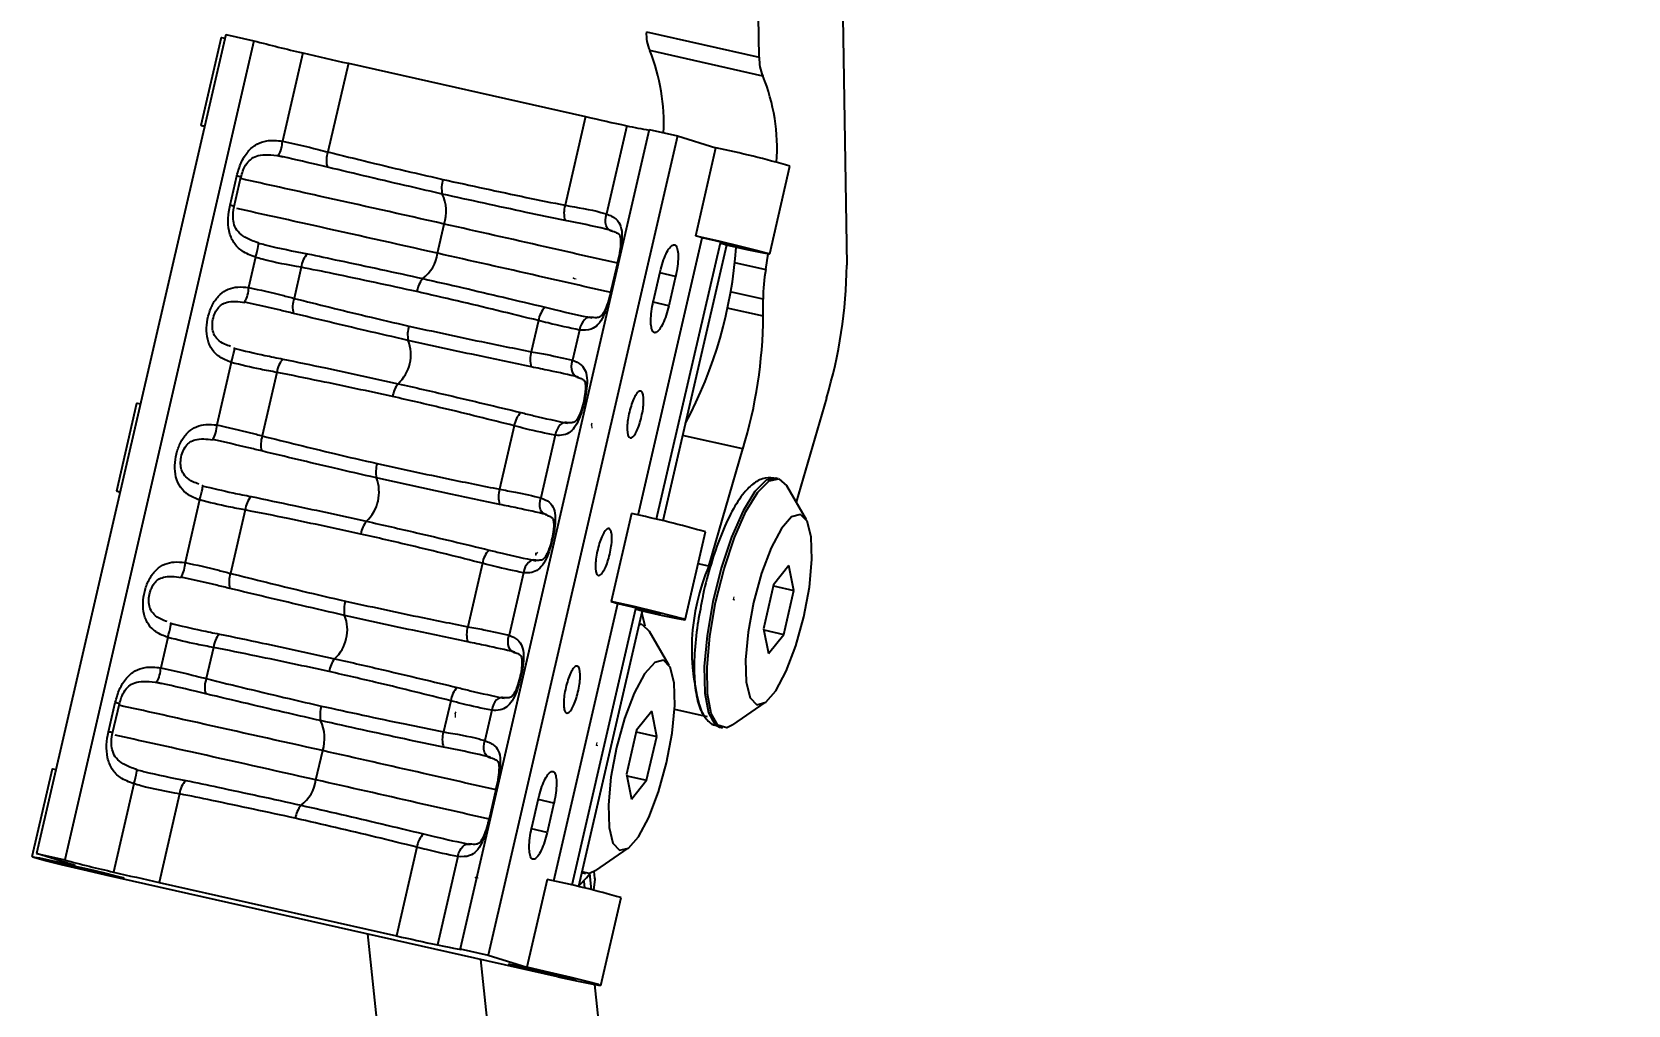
# Model space of a CAD drawing. Header units: millimetres. Extents: x 15 to 1184, y 5 to 836.
# Drawn here: x 866.1 to 919.3, y 628.6 to 661 of the extents above; entities that cross this region are included whole.
import ezdxf

# ---------------------------------------------------------------- set-up
doc = ezdxf.new("R2010")
doc.units = ezdxf.units.MM
doc.header["$PDSIZE"] = -1
doc.layers.get('0').update_dxf_attribs({"lineweight": 18})
doc.layers.add('尺寸线层', color=3, linetype='Continuous', lineweight=18)
doc.styles.get("Standard").update_dxf_attribs({"font": 'txt.shx'})
doc.dimstyles.new('ISO-25', dxfattribs={"dimtxt": 2.5, "dimasz": 2.5, "dimexe": 1.25, "dimexo": 0.625, "dimtad": 1, "dimtxsty": 'Standard', "dimcen": 2.5, "dimdle": 5, "dimadec": 0, "dimazin": 0, "dimtfac": 1, "dimtmove": 0, "dimatfit": 3, "dimfxl": 0, "dimarcsym": 0})

# ---------------------------------------------------------------- blocks, each defined once
blk = doc.blocks.new('*X4')
at = {"layer": '尺寸线层', "linetype": 'Continuous'}
for points in [[(933.925, 607.127), (930.561, 608.415), (931.123, 609.458)], [(896.373, 589.352), (897.509, 592.769), (896.346, 592.996)]]:
    blk.add_hatch(color=0, dxfattribs=at).paths.add_polyline_path(points, flags=0)
at = {"layer": '尺寸线层', "color": 0, "linetype": 'Continuous'}
for start, end in [(55.3312, 100.8735), (112.9834, 175.3312)]:
    blk.add_arc((920.28, 587.399), 23.987, start, end, dxfattribs=at)
at = {"layer": '尺寸线层', "color": 0, "insert": (908.88, 611.482), "char_height": 3.5, "width": 27.5, "attachment_point": 5}
blk.add_mtext('120,00%%D', dxfattribs=at)

msp = doc.modelspace()

# ---------------------------------------------------------------- linework, layer by layer
at = {"color": 7, "linetype": 'Continuous', "lineweight": 25}
for p, q in [((893.098, 663.956), (893.266, 653.194)), ((890.353, 660.117), (890.316, 662.526)), ((872.59, 660.879), (866.292, 633.603)), ((873.53, 660.668), (867.232, 633.391)), ((872.438, 660.772), (871.763, 657.85)), ((872.59, 660.879), (873.53, 660.668)), ((886.594, 660.962), (890.353, 660.117)), ((875.155, 660.265), (874.477, 657.328)), ((890.468, 659.494), (886.708, 660.34)), ((876.674, 659.917), (875.992, 656.965)), ((876.674, 659.917), (884.571, 658.141)), ((884.571, 658.141), (883.89, 655.189)), ((885.941, 657.84), (885.263, 654.902)), ((886.689, 657.709), (880.391, 630.432)), ((887.629, 657.497), (881.331, 630.221)), ((886.689, 657.709), (887.629, 657.497)), ((887.629, 657.497), (888.912, 657.1)), ((888.238, 654.177), (888.912, 657.1)), ((890.7, 653.568), (891.375, 656.49)), ((872.736, 655.192), (872.961, 656.167)), ((872.875, 655.153), (873.1, 656.127)), ((873.1, 656.127), (873.1, 656.127)), ((879.642, 653.592), (879.867, 654.566)), ((886.323, 644.872), (888.456, 654.109)), ((888.456, 654.109), (888.238, 654.177)), ((889.046, 653.926), (886.924, 644.734)), ((889.265, 653.859), (887.146, 644.681)), ((889.265, 653.859), (889.046, 653.926)), ((890.569, 653.052), (890.654, 653.57)), ((873.584, 653.461), (873.352, 652.454)), ((875.106, 653.127), (874.867, 652.09)), ((885.641, 653.313), (885.416, 652.338)), ((885.655, 653.312), (885.43, 652.338)), ((885.641, 653.313), (885.655, 653.312)), ((889.531, 653.285), (890.569, 653.052)), ((886.828, 652.004), (887.053, 652.978)), ((887.567, 652.819), (887.044, 652.938)), ((887.567, 652.819), (887.342, 651.845)), ((885.416, 652.338), (885.43, 652.338)), ((887.342, 651.845), (886.82, 651.964)), ((890.479, 652.064), (889.379, 652.311)), ((890.487, 651.504), (890.479, 652.064)), ((889.272, 651.777), (890.487, 651.504)), ((883.004, 651.351), (882.764, 650.314)), ((884.37, 651.035), (884.138, 650.029)), ((872.775, 649.956), (872.295, 647.876)), ((874.298, 649.625), (873.81, 647.511)), ((869.627, 648.595), (868.952, 645.673)), ((892.587, 648.764), (891.582, 645.306)), ((882.195, 647.849), (881.707, 645.735)), ((883.561, 647.531), (883.08, 645.45)), ((889.809, 647.075), (887.802, 647.526)), ((888.674, 643.173), (889.809, 647.075)), ((890.993, 646.086), (890.899, 646.107)), ((891.009, 646.082), (891.265, 645.853)), ((891.921, 644.721), (891.265, 645.853)), ((871.718, 645.378), (871.237, 643.297)), ((873.241, 645.046), (872.753, 642.933)), ((886.101, 644.922), (885.426, 642)), ((887.888, 641.391), (888.563, 644.313)), ((881.138, 643.27), (880.65, 641.157)), ((882.504, 642.952), (882.023, 640.872)), ((888.674, 643.173), (888.318, 643.253)), ((891.335, 643.191), (890.832, 642.555)), ((891.503, 642.364), (891.335, 643.191)), ((890.832, 642.555), (890.497, 641.092)), ((890.823, 642.517), (891.503, 642.364)), ((883.512, 632.695), (885.644, 641.932)), ((885.426, 642), (885.644, 641.932)), ((891.168, 640.901), (891.503, 642.364)), ((886.235, 641.749), (884.112, 632.556)), ((886.453, 641.682), (884.334, 632.504)), ((886.235, 641.749), (886.453, 641.682)), ((870.661, 640.799), (870.428, 639.793)), ((886.352, 641.243), (886.452, 641.23)), ((886.428, 641.236), (886.354, 641.253)), ((886.452, 641.23), (886.701, 641.003)), ((887.357, 639.871), (886.701, 641.003)), ((890.497, 641.092), (890.665, 640.265)), ((890.505, 641.05), (891.168, 640.901)), ((890.665, 640.265), (891.168, 640.901)), ((872.183, 640.468), (871.944, 639.43)), ((880.081, 638.692), (879.841, 637.654)), ((868.687, 637.658), (868.912, 638.632)), ((868.826, 637.618), (869.051, 638.592)), ((869.051, 638.592), (869.051, 638.592)), ((881.447, 638.374), (881.214, 637.367)), ((886.773, 638.34), (886.271, 637.713)), ((886.938, 637.506), (886.773, 638.34)), ((887.535, 638.407), (888.618, 638.164)), ((889.473, 637.887), (890.551, 638.629)), ((886.271, 637.713), (885.933, 636.25)), ((886.258, 637.659), (886.938, 637.506)), ((889.034, 637.814), (889.128, 637.793)), ((886.601, 636.044), (886.938, 637.506)), ((875.594, 636.057), (875.819, 637.031)), ((866.815, 636.418), (866.14, 633.496)), ((885.933, 636.25), (886.098, 635.416)), ((885.945, 636.191), (886.601, 636.044)), ((886.098, 635.416), (886.601, 636.044)), ((869.536, 635.926), (868.857, 632.989)), ((871.058, 635.592), (870.376, 632.641)), ((881.593, 635.778), (881.368, 634.804)), ((881.607, 635.777), (881.382, 634.803)), ((881.593, 635.778), (881.607, 635.777)), ((882.78, 634.469), (883.005, 635.443)), ((883.518, 635.284), (882.995, 635.403)), ((883.518, 635.284), (883.293, 634.31)), ((881.368, 634.804), (881.382, 634.803)), ((883.293, 634.31), (882.771, 634.429)), ((867.576, 633.205), (866.292, 633.603)), ((866.292, 633.603), (867.232, 633.391)), ((878.955, 633.816), (878.274, 630.865)), ((880.321, 633.501), (879.643, 630.563)), ((884.909, 633.037), (885.987, 633.779)), ((883.642, 629.505), (868.603, 632.887)), ((884.442, 632.972), (884.469, 632.964)), ((884.469, 632.964), (884.563, 632.943)), ((884.766, 632.401), (884.709, 632.944)), ((884.883, 632.787), (884.86, 633.006)), ((870.376, 632.641), (878.274, 630.865)), ((883.29, 632.745), (882.615, 629.823)), ((884.508, 632.69), (884.532, 632.457)), ((885.077, 629.214), (885.752, 632.136)), ((877.951, 624.976), (877.322, 630.926)), ((880.391, 630.432), (881.331, 630.221)), ((881.331, 630.221), (882.615, 629.823)), ((881.712, 624.112), (881.082, 630.08)), ((884.872, 629.243), (885.584, 622.501))]:
    msp.add_line(p, q, dxfattribs=at)
at = {"color": 7, "linetype": 'Continuous'}
for p, q in [((884.17, 652.759), (884.254, 652.74)), ((884.17, 652.759), (884.216, 652.745)), ((884.765, 647.878), (884.795, 647.946)), ((884.765, 647.878), (884.781, 647.767)), ((882.916, 643.546), (882.978, 643.64)), ((882.916, 643.546), (882.919, 643.62)), ((889.496, 642.066), (889.516, 642.154)), ((889.496, 642.066), (889.543, 642.053)), ((880.232, 638.273), (880.263, 638.328)), ((880.232, 638.273), (880.234, 638.135)), ((884.932, 637.216), (884.952, 637.304)), ((884.932, 637.216), (884.978, 637.202)), ((880.905, 632.812), (880.99, 632.793)), ((880.905, 632.812), (880.951, 632.798)), ((874.325, 631.753), (874.41, 631.734)), ((874.325, 631.753), (874.371, 631.738))]:
    msp.add_line(p, q, dxfattribs=at)
at = {"color": 7, "linetype": 'Continuous', "lineweight": 25}
for points in [[(872.438, 660.772), (872.453, 660.774), (872.562, 660.758)], [(871.881, 657.808), (871.832, 657.823), (871.779, 657.851), (871.887, 657.836)], [(885.453, 654.341), (885.39, 654.354), (885.335, 654.389), (885.29, 654.444), (885.257, 654.516), (885.237, 654.602), (885.231, 654.698), (885.24, 654.799), (885.263, 654.902)], [(888.238, 654.177), (888.996, 654.003), (889.717, 653.831), (890.291, 653.688), (890.631, 653.595), (890.684, 653.566), (890.444, 653.607), (889.945, 653.709), (889.265, 653.859)], [(889.046, 653.926), (889.438, 653.84), (889.724, 653.781), (889.863, 653.758), (889.832, 653.775), (889.637, 653.828), (889.307, 653.911), (888.892, 654.009), (888.456, 654.109)], [(873.584, 653.461), (873.614, 653.562), (873.64, 653.658), (873.661, 653.746), (873.676, 653.82), (873.685, 653.879), (873.687, 653.919), (873.682, 653.939), (873.67, 653.937)], [(884.783, 651.438), (884.721, 651.456), (884.657, 651.452), (884.593, 651.426), (884.533, 651.379), (884.478, 651.313), (884.431, 651.231), (884.394, 651.137), (884.37, 651.035)], [(872.775, 649.956), (872.806, 650.058), (872.833, 650.155), (872.855, 650.243), (872.871, 650.318), (872.88, 650.376), (872.882, 650.415), (872.877, 650.433), (872.864, 650.43)], [(884.329, 649.469), (884.266, 649.481), (884.21, 649.515), (884.164, 649.569), (884.13, 649.64), (884.11, 649.726), (884.104, 649.823), (884.114, 649.925), (884.138, 650.029)], [(869.627, 648.595), (869.642, 648.597), (869.75, 648.581)], [(883.974, 647.931), (883.913, 647.951), (883.848, 647.949), (883.784, 647.924), (883.723, 647.877), (883.668, 647.811), (883.621, 647.729), (883.585, 647.634), (883.561, 647.531)], [(869.069, 645.631), (869.021, 645.646), (868.967, 645.674), (869.076, 645.659)], [(871.718, 645.378), (871.749, 645.479), (871.776, 645.576), (871.798, 645.664), (871.814, 645.739), (871.823, 645.797), (871.825, 645.836), (871.82, 645.855), (871.807, 645.851)], [(890.915, 646.103), (890.584, 646.034), (890.207, 645.662), (889.812, 645.017), (889.429, 644.144), (889.085, 643.11), (888.807, 641.99), (888.615, 640.868), (888.523, 639.828), (888.537, 638.945), (888.658, 638.286), (888.876, 637.9), (889.034, 637.814)], [(889.473, 637.887), (889.269, 637.793), (888.97, 637.878), (888.752, 638.265), (888.631, 638.924), (888.616, 639.806), (888.709, 640.847), (888.901, 641.969), (889.179, 643.089), (889.523, 644.123), (889.906, 644.995), (890.301, 645.641), (890.678, 646.012), (891.009, 646.082)], [(883.272, 644.89), (883.209, 644.902), (883.153, 644.936), (883.107, 644.99), (883.073, 645.062), (883.053, 645.148), (883.047, 645.244), (883.057, 645.347), (883.08, 645.45)], [(891.726, 644.896), (891.431, 644.815), (891.094, 644.431), (890.748, 643.784), (890.427, 642.935), (890.161, 641.967), (889.978, 640.977), (889.895, 640.06), (889.92, 639.306), (890.05, 638.79), (890.274, 638.56), (890.569, 638.642), (890.906, 639.025), (891.252, 639.673), (891.573, 640.522), (891.839, 641.489), (892.022, 642.479), (892.105, 643.396), (892.08, 644.15), (891.95, 644.667), (891.726, 644.896)], [(882.917, 643.352), (882.856, 643.373), (882.791, 643.37), (882.727, 643.345), (882.666, 643.299), (882.61, 643.233), (882.564, 643.15), (882.528, 643.055), (882.504, 642.952)], [(886.453, 641.682), (887.134, 641.532), (887.632, 641.429), (887.873, 641.389), (887.82, 641.418), (887.48, 641.511), (886.906, 641.654), (886.185, 641.826), (885.426, 642)], [(885.644, 641.932), (886.081, 641.832), (886.495, 641.734), (886.825, 641.651), (887.021, 641.598), (887.051, 641.581), (886.913, 641.604), (886.626, 641.663), (886.235, 641.749)], [(886.559, 641.173), (886.548, 641.236), (886.44, 641.625)], [(870.661, 640.799), (870.692, 640.901), (870.719, 640.998), (870.741, 641.086), (870.757, 641.16), (870.766, 641.219), (870.768, 641.258), (870.763, 641.276), (870.75, 641.272)], [(882.215, 640.311), (882.152, 640.324), (882.095, 640.357), (882.049, 640.411), (882.016, 640.483), (881.995, 640.569), (881.99, 640.666), (881.999, 640.768), (882.023, 640.872)], [(887.167, 640.044), (886.873, 639.969), (886.537, 639.591), (886.19, 638.948), (885.868, 638.102), (885.601, 637.137), (885.416, 636.146), (885.331, 635.226), (885.354, 634.469), (885.483, 633.947), (885.705, 633.712), (885.998, 633.787), (886.335, 634.165), (886.681, 634.808), (887.003, 635.654), (887.27, 636.62), (887.455, 637.611), (887.54, 638.53), (887.518, 639.288), (887.389, 639.809), (887.167, 640.044)], [(881.86, 638.774), (881.799, 638.794), (881.734, 638.792), (881.67, 638.767), (881.609, 638.72), (881.553, 638.654), (881.507, 638.572), (881.47, 638.477), (881.447, 638.374)], [(881.404, 636.806), (881.342, 636.819), (881.287, 636.855), (881.242, 636.909), (881.208, 636.981), (881.188, 637.067), (881.183, 637.163), (881.191, 637.264), (881.214, 637.367)], [(866.815, 636.418), (866.831, 636.42), (866.939, 636.404)], [(869.536, 635.926), (869.565, 636.027), (869.591, 636.123), (869.612, 636.211), (869.627, 636.285), (869.636, 636.344), (869.638, 636.384), (869.633, 636.404), (869.621, 636.402)], [(880.321, 633.501), (880.346, 633.602), (880.382, 633.696), (880.429, 633.778), (880.484, 633.844), (880.545, 633.891), (880.609, 633.917), (880.673, 633.921), (880.734, 633.903)], [(868.603, 632.887), (867.844, 633.061), (867.123, 633.232), (866.549, 633.376), (866.209, 633.469), (866.156, 633.497), (866.397, 633.457), (866.895, 633.355), (867.576, 633.205)], [(869.17, 632.803), (869.201, 632.786), (869.062, 632.809), (868.776, 632.868), (868.384, 632.954), (867.948, 633.054), (867.534, 633.153), (867.203, 633.236), (867.008, 633.289), (866.977, 633.306), (867.116, 633.282), (867.403, 633.223), (867.794, 633.137), (868.23, 633.037), (868.645, 632.939), (868.975, 632.856), (869.17, 632.803)], [(884.339, 632.524), (884.6, 632.799), (884.709, 632.944)], [(884.909, 633.037), (884.697, 632.942), (884.448, 632.995)], [(884.846, 632.381), (884.887, 632.748), (884.883, 632.787)], [(879.643, 630.563), (879.85, 630.519), (880.029, 630.482), (880.179, 630.453), (880.295, 630.431), (880.375, 630.418), (880.419, 630.414), (880.424, 630.419), (880.391, 630.432)], [(884.209, 629.421), (884.24, 629.404), (884.101, 629.427), (883.815, 629.486), (883.424, 629.572), (882.987, 629.672), (882.573, 629.771), (882.243, 629.853), (882.047, 629.907), (882.017, 629.923), (882.155, 629.9), (882.442, 629.841), (882.833, 629.755), (883.269, 629.655), (883.684, 629.557), (884.014, 629.474), (884.209, 629.421)], [(883.642, 629.505), (884.322, 629.355), (884.821, 629.252), (885.062, 629.212), (885.008, 629.241), (884.669, 629.334), (884.094, 629.477), (883.373, 629.649), (882.615, 629.823)]]:
    msp.add_lwpolyline(points, dxfattribs=at)
for centre, radius, start, end in [((884.362, 700.901), 41.666, 254.9305, 257.2334), ((887.986, 660.897), 1.394, 177.3312, 203.5775), ((920.719, 855.689), 200.665, 256.87577, 257.32071), ((880.642, 657.91), 6.535, 357.2841, 21.8268), ((891.746, 660.052), 1.394, 177.3312, 203.5775), ((884.618, 657.084), 6.328, 355.803, 22.3934), ((916.654, 800.548), 145.976, 257.30386, 257.85426), ((888.629, 669.538), 12.004, 257.0609, 260.6828), ((873.512, 657.335), 0.965, 329.1152, 359.5597), ((876.76, 656.687), 0.816, 160.0809, 196.2948), ((883.372, 629.418), 28.23, 73.5323, 78.6818), ((872.818, 655.399), 0.781, 68.8287, 79.4587), ((880.754, 655.768), 0.976, 163.149, 192.0288), ((872.595, 654.432), 0.774, 68.7706, 79.499), ((878.582, 654.98), 1.35, 342.1414, 25.6633), ((884.687, 654.935), 0.836, 162.3269, 197.8928), ((875.845, 653.06), 0.742, 136.091, 174.8117), ((878.396, 653.755), 1.257, 306.7934, 352.5478), ((874.903, 654.851), 14.721, 331.9602, 355.8557), ((895.895, 652.07), 5.416, 169.5525, 180.0623), ((877.293, 653.374), 15.974, 343.2276, 359.3538), ((879.844, 652.181), 0.897, 140.7988, 171.4316), ((872.441, 652.44), 0.911, 328.7169, 0.9051), ((875.667, 651.806), 0.849, 160.449, 194.8795), ((883.755, 651.253), 0.758, 134.3967, 172.5575), ((874.515, 651.684), 15.974, 343.2276, 359.3538), ((879.684, 650.878), 1.037, 163.7443, 190.2706), ((877.444, 650.213), 1.31, 312.5281, 21.4703), ((875.068, 649.549), 0.774, 137.6441, 174.359), ((883.599, 650.059), 0.873, 163.0337, 196.7673), ((879.091, 648.668), 0.957, 142.7097, 170.7459), ((882.98, 647.735), 0.793, 135.6452, 171.7668), ((871.384, 647.861), 0.911, 328.7169, 0.9051), ((874.61, 647.227), 0.849, 160.449, 194.8795), ((876.387, 645.635), 1.31, 312.5281, 21.4703), ((878.627, 646.299), 1.037, 163.7443, 190.2706), ((882.542, 645.481), 0.873, 163.0337, 196.7673), ((874.011, 644.97), 0.774, 137.6441, 174.359), ((878.034, 644.089), 0.957, 142.7097, 170.7459), ((879.375, 612.446), 33.165, 73.9156, 78.2985), ((881.923, 643.157), 0.793, 135.6452, 171.7668), ((870.327, 643.283), 0.911, 328.7169, 0.9051), ((873.553, 642.649), 0.849, 160.449, 194.8795), ((895.067, 640.419), 6.961, 156.6915, 198.0131), ((877.569, 641.721), 1.037, 163.7443, 190.2706), ((875.33, 641.056), 1.31, 312.5281, 21.4703), ((872.954, 640.392), 0.774, 137.6441, 174.359), ((881.485, 640.902), 0.873, 163.0337, 196.7673), ((869.463, 639.8), 0.965, 329.1152, 359.5597), ((876.977, 639.511), 0.957, 142.7097, 170.7459), ((872.711, 639.152), 0.816, 160.0809, 196.2948), ((880.866, 638.578), 0.793, 135.6452, 171.7668), ((868.769, 637.864), 0.781, 68.8287, 79.4587), ((876.706, 638.233), 0.976, 163.149, 192.0288), ((868.546, 636.897), 0.774, 68.7706, 79.499), ((874.534, 637.445), 1.35, 342.1414, 25.6633), ((880.638, 637.401), 0.836, 162.3269, 197.8928), ((871.796, 635.525), 0.742, 136.091, 174.8117), ((874.347, 636.22), 1.257, 306.7934, 352.5478), ((875.795, 634.646), 0.897, 140.7988, 171.4316), ((879.707, 633.718), 0.758, 134.3967, 172.5575), ((878.065, 673.624), 41.666, 254.9305, 257.2334), ((914.421, 828.412), 200.665, 256.87577, 257.32071), ((876.563, 600.269), 33.165, 73.9156, 78.2985), ((910.356, 773.271), 145.976, 257.30386, 257.85426)]:
    msp.add_arc(centre, radius, start, end, dxfattribs=at)
for points, knots in [([(872.961, 656.167), (873.004, 656.317), (873.088, 656.612), (873.312, 656.981), (873.603, 657.235), (873.996, 657.371), (874.3, 657.344), (874.477, 657.328)], [0, 0, 0, 0, 0.45352, 0.889999, 1.289613, 1.660226, 2.179692, 2.179692, 2.179692, 2.179692]), ([(874.477, 657.328), (874.879, 657.237), (875.393, 657.12), (875.885, 656.993), (875.992, 656.965)], [0, 0, 0, 0, 1.217044, 1.558508, 1.558508, 1.558508, 1.558508]), ([(873.108, 656.124), (873.123, 656.193), (873.16, 656.362), (873.287, 656.587), (873.456, 656.761), (873.673, 656.858), (874.004, 656.883), (874.292, 656.851), (874.459, 656.814), (874.49, 656.807)], [0, 0, 0, 0, 0.190149, 0.465282, 0.726605, 1.01623, 1.338995, 1.720339, 1.805793, 1.805793, 1.805793, 1.805793]), ([(875.976, 656.458), (875.857, 656.487), (875.326, 656.617), (874.771, 656.742), (874.34, 656.84)], [0, 0, 0, 0, 0.37652, 1.680309, 1.680309, 1.680309, 1.680309]), ([(875.992, 656.965), (876.911, 656.739), (878.184, 656.425), (879.463, 656.133), (879.82, 656.051)], [0, 0, 0, 0, 2.836982, 3.934968, 3.934968, 3.934968, 3.934968]), ([(879.799, 655.565), (879.799, 655.565), (879.441, 655.646), (878.161, 655.938), (876.891, 656.24), (875.976, 656.458)], [0, 0, 0, 0, 0.000058, 1.096734, 3.925843, 3.925843, 3.925843, 3.925843]), ([(879.867, 654.566), (878.464, 654.881), (876.152, 655.399), (873.952, 655.886), (873.087, 656.077)], [0, 0, 0, 0, 4.217094, 6.946635, 6.946635, 6.946635, 6.946635]), ([(879.82, 656.051), (880.745, 655.849), (882.1, 655.553), (883.459, 655.277), (883.89, 655.189)], [0, 0, 0, 0, 2.842789, 4.160615, 4.160615, 4.160615, 4.160615]), ([(873.584, 653.461), (873.426, 653.522), (873.14, 653.632), (872.835, 653.941), (872.687, 654.325), (872.658, 654.76), (872.71, 655.048), (872.736, 655.192)], [0, 0, 0, 0, 0.497236, 0.903032, 1.340115, 1.769102, 2.196837, 2.196837, 2.196837, 2.196837]), ([(873.68, 653.943), (873.654, 653.95), (873.49, 653.996), (873.231, 654.108), (872.987, 654.301), (872.87, 654.518), (872.827, 654.8), (872.844, 655.017), (872.872, 655.135), (872.876, 655.153)], [0, 0, 0, 0, 0.074735, 0.467994, 0.784697, 1.088114, 1.347008, 1.63053, 1.679787, 1.679787, 1.679787, 1.679787]), ([(883.891, 654.679), (883.458, 654.77), (882.088, 655.061), (880.726, 655.356), (879.799, 655.565), (879.799, 655.565)], [0, 0, 0, 0, 1.32415, 4.186593, 4.186651, 4.186651, 4.186651, 4.186651]), ([(883.89, 655.189), (884.306, 655.12), (884.796, 655.038), (885.202, 654.92), (885.263, 654.902)], [0, 0, 0, 0, 1.194014, 1.404763, 1.404763, 1.404763, 1.404763]), ([(879.642, 653.592), (878.239, 653.907), (875.961, 654.418), (873.793, 654.897), (872.961, 655.081)], [0, 0, 0, 0, 4.218378, 6.845365, 6.845365, 6.845365, 6.845365]), ([(885.453, 654.341), (885.382, 654.359), (884.893, 654.488), (884.353, 654.591), (883.891, 654.679)], [0, 0, 0, 0, 0.231004, 1.598839, 1.598839, 1.598839, 1.598839]), ([(885.263, 654.902), (885.382, 654.853), (885.6, 654.764), (885.761, 654.499), (885.794, 654.151), (885.747, 653.74), (885.686, 653.454), (885.655, 653.312)], [0, 0, 0, 0, 0.424604, 0.771118, 1.14435, 1.510658, 1.875828, 1.875828, 1.875828, 1.875828]), ([(885.646, 653.257), (884.836, 653.441), (882.885, 653.886), (880.981, 654.315), (879.867, 654.566)], [0, 0, 0, 0, 2.458434, 5.925007, 5.925007, 5.925007, 5.925007]), ([(885.401, 654.348), (885.422, 654.342), (885.527, 654.314), (885.654, 654.25), (885.702, 654.203), (885.724, 654.168), (885.744, 653.983), (885.724, 653.741), (885.681, 653.485), (885.641, 653.314), (885.626, 653.25)], [0, 0, 0, 0, 0.049806, 0.250277, 0.452034, 0.670936, 0.82569, 0.98804, 1.190414, 1.31132, 1.31132, 1.31132, 1.31132]), ([(873.67, 653.937), (873.749, 653.916), (874.299, 653.768), (874.844, 653.664), (875.311, 653.575)], [0, 0, 0, 0, 0.24292, 1.681389, 1.681389, 1.681389, 1.681389]), ([(875.311, 653.575), (875.664, 653.5), (876.94, 653.232), (878.222, 652.956), (879.149, 652.748), (879.149, 652.748)], [0, 0, 0, 0, 1.088481, 3.926206, 3.926264, 3.926264, 3.926264, 3.926264]), ([(885.421, 652.282), (884.611, 652.467), (882.66, 652.912), (880.756, 653.341), (879.642, 653.592)], [0, 0, 0, 0, 2.458434, 5.925007, 5.925007, 5.925007, 5.925007]), ([(887.053, 652.978), (887.081, 653.087), (887.138, 653.304), (887.249, 653.582), (887.365, 653.784), (887.476, 653.885), (887.568, 653.875), (887.631, 653.756), (887.657, 653.539), (887.644, 653.251), (887.606, 652.997), (887.574, 652.853), (887.567, 652.819)], [0, 0, 0, 0, 0.235366, 0.470732, 0.706098, 0.941464, 1.17683, 1.412195, 1.647561, 1.882927, 2.118293, 2.192051, 2.192051, 2.192051, 2.192051]), ([(875.106, 653.127), (874.671, 653.203), (874.159, 653.291), (873.659, 653.439), (873.584, 653.461)], [0, 0, 0, 0, 1.326714, 1.560877, 1.560877, 1.560877, 1.560877]), ([(878.957, 652.315), (878.031, 652.515), (876.749, 652.793), (875.463, 653.055), (875.106, 653.127)], [0, 0, 0, 0, 2.84278, 3.935502, 3.935502, 3.935502, 3.935502]), ([(879.149, 652.748), (879.149, 652.748), (880.043, 652.548), (881.4, 652.231), (882.761, 651.906), (883.225, 651.795)], [0, 0, 0, 0, 0.000058, 2.760831, 4.186291, 4.186291, 4.186291, 4.186291]), ([(872.775, 649.956), (872.642, 650.009), (872.479, 650.074), (872.25, 650.244), (872.069, 650.453), (871.955, 650.81), (871.948, 651.203), (872.024, 651.591), (872.173, 651.946), (872.389, 652.229), (872.667, 652.411), (872.996, 652.486), (873.231, 652.465), (873.352, 652.454)], [0, 0, 0, 0, 0.41988, 0.514567, 0.877, 1.268868, 1.649271, 2.033904, 2.416579, 2.778694, 3.115445, 3.452224, 3.811052, 3.811052, 3.811052, 3.811052]), ([(872.753, 650.487), (872.685, 650.51), (872.517, 650.567), (872.315, 650.712), (872.192, 650.886), (872.141, 651.101), (872.148, 651.333), (872.209, 651.564), (872.317, 651.759), (872.455, 651.893), (872.638, 651.975), (872.913, 652.001), (873.121, 651.973), (873.226, 651.958)], [0, 0, 0, 0, 0.199598, 0.485593, 0.748014, 0.954363, 1.160322, 1.38056, 1.594752, 1.794194, 2.033605, 2.31981, 2.611072, 2.611072, 2.611072, 2.611072]), ([(874.846, 651.588), (874.703, 651.623), (874.174, 651.754), (873.622, 651.877), (873.219, 651.967)], [0, 0, 0, 0, 0.452501, 1.670687, 1.670687, 1.670687, 1.670687]), ([(873.352, 652.454), (873.731, 652.37), (874.246, 652.256), (874.737, 652.125), (874.867, 652.09)], [0, 0, 0, 0, 1.146752, 1.558682, 1.558682, 1.558682, 1.558682]), ([(874.867, 652.09), (875.663, 651.891), (876.934, 651.573), (878.211, 651.278), (878.688, 651.168)], [0, 0, 0, 0, 2.463157, 3.930905, 3.930905, 3.930905, 3.930905]), ([(883.004, 651.351), (882.545, 651.465), (881.198, 651.796), (879.847, 652.109), (878.957, 652.315)], [0, 0, 0, 0, 1.418474, 4.160026, 4.160026, 4.160026, 4.160026]), ([(885.43, 652.338), (885.393, 652.186), (885.318, 651.888), (885.175, 651.493), (884.996, 651.205), (884.741, 651.026), (884.507, 651.032), (884.37, 651.035)], [0, 0, 0, 0, 0.396459, 0.778021, 1.127359, 1.451353, 1.905482, 1.905482, 1.905482, 1.905482]), ([(885.413, 652.339), (885.394, 652.258), (885.351, 652.067), (885.265, 651.809), (885.17, 651.599), (885.087, 651.493), (885.046, 651.467), (884.968, 651.436), (884.797, 651.452), (884.718, 651.459)], [0, 0, 0, 0, 0.156557, 0.368156, 0.532777, 0.693169, 0.850127, 1.092007, 1.300015, 1.300015, 1.300015, 1.300015]), ([(887.342, 651.845), (887.314, 651.736), (887.257, 651.519), (887.146, 651.241), (887.029, 651.04), (886.919, 650.938), (886.827, 650.948), (886.764, 651.068), (886.738, 651.284), (886.75, 651.572), (886.789, 651.826), (886.821, 651.97), (886.828, 652.004)], [0, 0, 0, 0, 0.235366, 0.470732, 0.706098, 0.941464, 1.17683, 1.412195, 1.647561, 1.882927, 2.118293, 2.192051, 2.192051, 2.192051, 2.192051]), ([(878.663, 650.693), (878.663, 650.693), (878.184, 650.801), (876.906, 651.095), (875.639, 651.398), (874.846, 651.588)], [0, 0, 0, 0, 0.000057, 1.465626, 3.920318, 3.920318, 3.920318, 3.920318]), ([(883.225, 651.795), (883.345, 651.765), (883.882, 651.634), (884.389, 651.523), (884.783, 651.438)], [0, 0, 0, 0, 0.358001, 1.597932, 1.597932, 1.597932, 1.597932]), ([(878.688, 651.168), (879.492, 650.993), (880.848, 650.697), (882.21, 650.425), (882.764, 650.314)], [0, 0, 0, 0, 2.46943, 4.165013, 4.165013, 4.165013, 4.165013]), ([(884.37, 651.035), (884.031, 651.107), (883.596, 651.198), (883.11, 651.324), (883.004, 651.351)], [0, 0, 0, 0, 1.095313, 1.402563, 1.402563, 1.402563, 1.402563]), ([(872.864, 650.43), (873.21, 650.347), (873.761, 650.217), (874.296, 650.11), (874.496, 650.07)], [0, 0, 0, 0, 1.047668, 1.670948, 1.670948, 1.670948, 1.670948]), ([(882.763, 649.807), (882.205, 649.925), (880.832, 650.215), (879.469, 650.511), (878.663, 650.693), (878.663, 650.693)], [0, 0, 0, 0, 1.705405, 4.19479, 4.194848, 4.194848, 4.194848, 4.194848]), ([(874.298, 649.625), (874.114, 649.658), (873.611, 649.748), (873.1, 649.876), (872.775, 649.956)], [0, 0, 0, 0, 0.568357, 1.558814, 1.558814, 1.558814, 1.558814]), ([(874.496, 650.07), (874.969, 649.971), (876.243, 649.705), (877.524, 649.428), (878.329, 649.248), (878.329, 649.248)], [0, 0, 0, 0, 1.455997, 3.920694, 3.920752, 3.920752, 3.920752, 3.920752]), ([(882.764, 650.314), (882.944, 650.282), (883.438, 650.194), (883.866, 650.093), (884.138, 650.029)], [0, 0, 0, 0, 0.511586, 1.403115, 1.403115, 1.403115, 1.403115]), ([(884.138, 650.029), (884.239, 649.986), (884.364, 649.933), (884.512, 649.788), (884.608, 649.605), (884.631, 649.276), (884.586, 648.899), (884.502, 648.513), (884.39, 648.147), (884.248, 647.841), (884.067, 647.63), (883.84, 647.523), (883.656, 647.528), (883.561, 647.531)], [0, 0, 0, 0, 0.359144, 0.440129, 0.750129, 1.085304, 1.410668, 1.739644, 2.06694, 2.376651, 2.664674, 2.952733, 3.259608, 3.259608, 3.259608, 3.259608]), ([(878.146, 648.822), (877.342, 648.996), (876.061, 649.272), (874.776, 649.529), (874.298, 649.625)], [0, 0, 0, 0, 2.469384, 3.93149, 3.93149, 3.93149, 3.93149]), ([(884.329, 649.469), (884.012, 649.542), (883.506, 649.659), (882.965, 649.767), (882.763, 649.807)], [0, 0, 0, 0, 1.004691, 1.602391, 1.602391, 1.602391, 1.602391]), ([(884.282, 649.471), (884.336, 649.453), (884.458, 649.412), (884.526, 649.353), (884.539, 649.339), (884.565, 649.249), (884.572, 649.097), (884.552, 648.881), (884.499, 648.609), (884.421, 648.34), (884.334, 648.137), (884.261, 648.024), (884.206, 647.973), (884.174, 647.958), (884.064, 647.935), (883.935, 647.952), (883.883, 647.959)], [0, 0, 0, 0, 0.138954, 0.320478, 0.493774, 0.611823, 0.731388, 0.866625, 1.03504, 1.227496, 1.366065, 1.480096, 1.593122, 1.756594, 1.939534, 2.064236, 2.064236, 2.064236, 2.064236]), ([(882.195, 647.849), (881.399, 648.048), (880.052, 648.385), (878.699, 648.695), (878.146, 648.822)], [0, 0, 0, 0, 2.463107, 4.16426, 4.16426, 4.16426, 4.16426]), ([(878.329, 649.248), (878.329, 649.248), (878.885, 649.123), (880.243, 648.811), (881.607, 648.484), (882.413, 648.29)], [0, 0, 0, 0, 0.000058, 1.71556, 4.194464, 4.194464, 4.194464, 4.194464]), ([(886.05, 647.443), (886.029, 647.459), (885.987, 647.491), (885.957, 647.644), (885.955, 647.856), (885.986, 648.112), (886.044, 648.379), (886.122, 648.629), (886.213, 648.833), (886.306, 648.968), (886.376, 649.011), (886.435, 648.998), (886.481, 648.93), (886.507, 648.768), (886.502, 648.545), (886.466, 648.286), (886.404, 648.019), (886.322, 647.776), (886.23, 647.582), (886.138, 647.462), (886.08, 647.436), (886.053, 647.443), (886.05, 647.443)], [0, 0, 0, 0, 0.185422, 0.370844, 0.556267, 0.741689, 0.927111, 1.112533, 1.297955, 1.483378, 1.6688, 1.760512, 1.945934, 2.131356, 2.316778, 2.502201, 2.687623, 2.873045, 3.058467, 3.243889, 3.429312, 3.453759, 3.453759, 3.453759, 3.453759]), ([(882.413, 648.29), (882.558, 648.254), (883.093, 648.121), (883.603, 648.011), (883.974, 647.931)], [0, 0, 0, 0, 0.433909, 1.602235, 1.602235, 1.602235, 1.602235]), ([(871.718, 645.378), (871.585, 645.43), (871.422, 645.495), (871.193, 645.665), (871.012, 645.875), (870.898, 646.232), (870.891, 646.625), (870.967, 647.013), (871.116, 647.367), (871.332, 647.651), (871.61, 647.832), (871.939, 647.907), (872.174, 647.886), (872.295, 647.876)], [0, 0, 0, 0, 0.415516, 0.509218, 0.867884, 1.255678, 1.632127, 2.012762, 2.391459, 2.74981, 3.083061, 3.416339, 3.771437, 3.771437, 3.771437, 3.771437]), ([(872.295, 647.876), (872.673, 647.792), (873.188, 647.677), (873.68, 647.546), (873.81, 647.511)], [0, 0, 0, 0, 1.146619, 1.558501, 1.558501, 1.558501, 1.558501]), ([(883.561, 647.531), (883.242, 647.597), (882.808, 647.686), (882.323, 647.815), (882.195, 647.849)], [0, 0, 0, 0, 1.031867, 1.402473, 1.402473, 1.402473, 1.402473]), ([(871.696, 645.908), (871.627, 645.932), (871.46, 645.989), (871.258, 646.133), (871.135, 646.307), (871.084, 646.523), (871.091, 646.754), (871.152, 646.985), (871.26, 647.18), (871.398, 647.315), (871.581, 647.396), (871.856, 647.423), (872.064, 647.394), (872.169, 647.38)], [0, 0, 0, 0, 0.197495, 0.480476, 0.740132, 0.944307, 1.148096, 1.366013, 1.577948, 1.775289, 2.012178, 2.295366, 2.583559, 2.583559, 2.583559, 2.583559]), ([(873.789, 647.009), (873.646, 647.045), (873.117, 647.175), (872.565, 647.299), (872.162, 647.388)], [0, 0, 0, 0, 0.452485, 1.67063, 1.67063, 1.67063, 1.67063]), ([(873.81, 647.511), (874.606, 647.312), (875.877, 646.994), (877.154, 646.7), (877.631, 646.59)], [0, 0, 0, 0, 2.463104, 3.930821, 3.930821, 3.930821, 3.930821]), ([(877.606, 646.115), (877.606, 646.115), (877.127, 646.223), (875.849, 646.517), (874.582, 646.819), (873.789, 647.009)], [0, 0, 0, 0, 0.000057, 1.465618, 3.920296, 3.920296, 3.920296, 3.920296]), ([(881.706, 645.229), (881.148, 645.347), (879.775, 645.636), (878.412, 645.933), (877.606, 646.115), (877.606, 646.115)], [0, 0, 0, 0, 1.705405, 4.19479, 4.194848, 4.194848, 4.194848, 4.194848]), ([(877.631, 646.59), (878.435, 646.414), (879.791, 646.118), (881.153, 645.846), (881.707, 645.735)], [0, 0, 0, 0, 2.469382, 4.164931, 4.164931, 4.164931, 4.164931]), ([(890.941, 646.096), (890.808, 646.112), (890.529, 646.144), (890.156, 645.941), (889.807, 645.598), (889.439, 645.027), (889.064, 644.213), (888.743, 643.261), (888.535, 642.519), (888.464, 642.121), (888.454, 642.061)], [0, 0, 0, 0, 0.489365, 1.032251, 1.664121, 2.505688, 3.351273, 4.166105, 4.970029, 5.112188, 5.112188, 5.112188, 5.112188]), ([(871.807, 645.851), (872.153, 645.769), (872.703, 645.638), (873.239, 645.532), (873.439, 645.492)], [0, 0, 0, 0, 1.047579, 1.670805, 1.670805, 1.670805, 1.670805]), ([(881.707, 645.735), (881.887, 645.703), (882.381, 645.616), (882.809, 645.515), (883.08, 645.45)], [0, 0, 0, 0, 0.511482, 1.40283, 1.40283, 1.40283, 1.40283]), ([(873.241, 645.046), (873.057, 645.079), (872.554, 645.17), (872.043, 645.297), (871.718, 645.378)], [0, 0, 0, 0, 0.568357, 1.558814, 1.558814, 1.558814, 1.558814]), ([(873.439, 645.492), (873.912, 645.393), (875.186, 645.126), (876.467, 644.85), (877.272, 644.669), (877.272, 644.669)], [0, 0, 0, 0, 1.455997, 3.920694, 3.920752, 3.920752, 3.920752, 3.920752]), ([(883.272, 644.89), (882.955, 644.963), (882.448, 645.08), (881.908, 645.188), (881.706, 645.229)], [0, 0, 0, 0, 1.004691, 1.602391, 1.602391, 1.602391, 1.602391]), ([(883.08, 645.45), (883.182, 645.407), (883.307, 645.354), (883.455, 645.21), (883.551, 645.026), (883.574, 644.698), (883.529, 644.321), (883.445, 643.935), (883.333, 643.569), (883.191, 643.263), (883.01, 643.051), (882.783, 642.945), (882.599, 642.95), (882.504, 642.952)], [0, 0, 0, 0, 0.359144, 0.440129, 0.750129, 1.085304, 1.410668, 1.739644, 2.06694, 2.376651, 2.664674, 2.952733, 3.259608, 3.259608, 3.259608, 3.259608]), ([(877.089, 644.243), (876.285, 644.417), (875.004, 644.694), (873.719, 644.951), (873.241, 645.046)], [0, 0, 0, 0, 2.469384, 3.93149, 3.93149, 3.93149, 3.93149]), ([(877.272, 644.669), (877.272, 644.669), (877.828, 644.545), (879.186, 644.233), (880.55, 643.905), (881.356, 643.711)], [0, 0, 0, 0, 0.000058, 1.71556, 4.194464, 4.194464, 4.194464, 4.194464]), ([(883.225, 644.893), (883.279, 644.875), (883.401, 644.833), (883.468, 644.775), (883.482, 644.76), (883.508, 644.671), (883.515, 644.518), (883.494, 644.303), (883.442, 644.031), (883.364, 643.761), (883.277, 643.559), (883.204, 643.445), (883.148, 643.394), (883.117, 643.379), (883.007, 643.357), (882.878, 643.374), (882.826, 643.381)], [0, 0, 0, 0, 0.138954, 0.320478, 0.493774, 0.611823, 0.731388, 0.866625, 1.03504, 1.227496, 1.366065, 1.480096, 1.593122, 1.756594, 1.939534, 2.064236, 2.064236, 2.064236, 2.064236]), ([(881.138, 643.27), (880.342, 643.47), (878.995, 643.807), (877.642, 644.117), (877.089, 644.243)], [0, 0, 0, 0, 2.463107, 4.16426, 4.16426, 4.16426, 4.16426]), ([(884.993, 642.865), (884.972, 642.881), (884.93, 642.912), (884.899, 643.066), (884.898, 643.278), (884.929, 643.533), (884.986, 643.801), (885.065, 644.05), (885.156, 644.254), (885.249, 644.39), (885.319, 644.432), (885.378, 644.419), (885.423, 644.351), (885.45, 644.189), (885.445, 643.966), (885.409, 643.707), (885.347, 643.44), (885.265, 643.197), (885.173, 643.004), (885.081, 642.883), (885.023, 642.857), (884.996, 642.864), (884.993, 642.865)], [0, 0, 0, 0, 0.185422, 0.370844, 0.556267, 0.741689, 0.927111, 1.112533, 1.297955, 1.483378, 1.6688, 1.760512, 1.945934, 2.131356, 2.316778, 2.502201, 2.687623, 2.873045, 3.058467, 3.243889, 3.429312, 3.453759, 3.453759, 3.453759, 3.453759]), ([(881.356, 643.711), (881.501, 643.675), (882.036, 643.543), (882.546, 643.433), (882.917, 643.352)], [0, 0, 0, 0, 0.433909, 1.602235, 1.602235, 1.602235, 1.602235]), ([(870.661, 640.799), (870.528, 640.852), (870.365, 640.916), (870.136, 641.087), (869.955, 641.296), (869.84, 641.653), (869.834, 642.046), (869.91, 642.434), (870.059, 642.789), (870.275, 643.072), (870.553, 643.254), (870.882, 643.329), (871.116, 643.308), (871.237, 643.297)], [0, 0, 0, 0, 0.415516, 0.509218, 0.867884, 1.255678, 1.632127, 2.012762, 2.391459, 2.74981, 3.083061, 3.416339, 3.771437, 3.771437, 3.771437, 3.771437]), ([(871.237, 643.297), (871.616, 643.213), (872.131, 643.099), (872.623, 642.967), (872.753, 642.933)], [0, 0, 0, 0, 1.146619, 1.558501, 1.558501, 1.558501, 1.558501]), ([(872.753, 642.933), (873.549, 642.734), (874.82, 642.416), (876.097, 642.121), (876.574, 642.011)], [0, 0, 0, 0, 2.463104, 3.930821, 3.930821, 3.930821, 3.930821]), ([(882.504, 642.952), (882.185, 643.018), (881.751, 643.107), (881.266, 643.236), (881.138, 643.27)], [0, 0, 0, 0, 1.031867, 1.402473, 1.402473, 1.402473, 1.402473]), ([(870.639, 641.329), (870.57, 641.353), (870.403, 641.41), (870.201, 641.554), (870.078, 641.729), (870.027, 641.944), (870.034, 642.176), (870.095, 642.407), (870.203, 642.602), (870.341, 642.736), (870.524, 642.817), (870.798, 642.844), (871.007, 642.816), (871.112, 642.801)], [0, 0, 0, 0, 0.197495, 0.480476, 0.740132, 0.944307, 1.148096, 1.366013, 1.577948, 1.775289, 2.012178, 2.295366, 2.583559, 2.583559, 2.583559, 2.583559]), ([(872.732, 642.431), (872.589, 642.466), (872.06, 642.597), (871.508, 642.72), (871.105, 642.81)], [0, 0, 0, 0, 0.452485, 1.67063, 1.67063, 1.67063, 1.67063]), ([(876.549, 641.536), (876.549, 641.536), (876.07, 641.644), (874.792, 641.938), (873.525, 642.241), (872.732, 642.431)], [0, 0, 0, 0, 0.000057, 1.465618, 3.920296, 3.920296, 3.920296, 3.920296]), ([(876.574, 642.011), (877.378, 641.836), (878.734, 641.54), (880.096, 641.268), (880.65, 641.157)], [0, 0, 0, 0, 2.469382, 4.164931, 4.164931, 4.164931, 4.164931]), ([(888.454, 642.061), (888.398, 641.781), (888.275, 641.16), (888.186, 640.244), (888.179, 639.377), (888.275, 638.685), (888.464, 638.217), (888.743, 637.889), (888.968, 637.855), (889.043, 637.844)], [0, 0, 0, 0, 0.646309, 1.434222, 2.230221, 3.047568, 3.781266, 4.329418, 4.603613, 4.603613, 4.603613, 4.603613]), ([(880.649, 640.65), (880.091, 640.768), (878.718, 641.058), (877.354, 641.354), (876.549, 641.536), (876.549, 641.536)], [0, 0, 0, 0, 1.705405, 4.19479, 4.194848, 4.194848, 4.194848, 4.194848]), ([(872.183, 640.468), (872, 640.501), (871.497, 640.591), (870.986, 640.718), (870.661, 640.799)], [0, 0, 0, 0, 0.568357, 1.558814, 1.558814, 1.558814, 1.558814]), ([(870.75, 641.272), (871.096, 641.19), (871.646, 641.059), (872.182, 640.953), (872.382, 640.913)], [0, 0, 0, 0, 1.047579, 1.670805, 1.670805, 1.670805, 1.670805]), ([(872.382, 640.913), (872.855, 640.814), (874.129, 640.548), (875.41, 640.271), (876.215, 640.091), (876.215, 640.091)], [0, 0, 0, 0, 1.455997, 3.920694, 3.920752, 3.920752, 3.920752, 3.920752]), ([(880.65, 641.157), (880.83, 641.125), (881.324, 641.037), (881.751, 640.936), (882.023, 640.872)], [0, 0, 0, 0, 0.511482, 1.40283, 1.40283, 1.40283, 1.40283]), ([(882.023, 640.872), (882.125, 640.829), (882.25, 640.776), (882.397, 640.631), (882.494, 640.447), (882.517, 640.119), (882.472, 639.742), (882.388, 639.356), (882.276, 638.99), (882.134, 638.684), (881.953, 638.473), (881.726, 638.366), (881.542, 638.371), (881.447, 638.374)], [0, 0, 0, 0, 0.359144, 0.440129, 0.750129, 1.085304, 1.410668, 1.739644, 2.06694, 2.376651, 2.664674, 2.952733, 3.259608, 3.259608, 3.259608, 3.259608]), ([(876.032, 639.665), (875.227, 639.839), (873.947, 640.115), (872.661, 640.372), (872.183, 640.468)], [0, 0, 0, 0, 2.469384, 3.93149, 3.93149, 3.93149, 3.93149]), ([(882.215, 640.311), (881.898, 640.385), (881.391, 640.502), (880.851, 640.61), (880.649, 640.65)], [0, 0, 0, 0, 1.004691, 1.602391, 1.602391, 1.602391, 1.602391]), ([(882.168, 640.314), (882.221, 640.296), (882.344, 640.255), (882.411, 640.196), (882.425, 640.182), (882.451, 640.092), (882.458, 639.94), (882.437, 639.724), (882.385, 639.452), (882.306, 639.183), (882.22, 638.98), (882.147, 638.866), (882.091, 638.816), (882.06, 638.801), (881.95, 638.778), (881.821, 638.795), (881.769, 638.802)], [0, 0, 0, 0, 0.138954, 0.320478, 0.493774, 0.611823, 0.731388, 0.866625, 1.03504, 1.227496, 1.366065, 1.480096, 1.593122, 1.756594, 1.939534, 2.064236, 2.064236, 2.064236, 2.064236]), ([(868.912, 638.632), (868.955, 638.782), (869.04, 639.077), (869.264, 639.446), (869.554, 639.7), (869.947, 639.836), (870.251, 639.809), (870.428, 639.793)], [0, 0, 0, 0, 0.44794, 0.879048, 1.273746, 1.639799, 2.152873, 2.152873, 2.152873, 2.152873]), ([(870.428, 639.793), (870.83, 639.702), (871.345, 639.585), (871.836, 639.458), (871.944, 639.43)], [0, 0, 0, 0, 1.216965, 1.558407, 1.558407, 1.558407, 1.558407]), ([(876.215, 640.091), (876.215, 640.091), (876.771, 639.966), (878.129, 639.654), (879.493, 639.327), (880.299, 639.133)], [0, 0, 0, 0, 0.000058, 1.71556, 4.194464, 4.194464, 4.194464, 4.194464]), ([(884.296, 639.845), (884.307, 639.839), (884.34, 639.822), (884.378, 639.729), (884.394, 639.547), (884.38, 639.309), (884.335, 639.045), (884.266, 638.782), (884.18, 638.552), (884.087, 638.379), (884.012, 638.3), (883.946, 638.275), (883.89, 638.306), (883.849, 638.429), (883.838, 638.624), (883.858, 638.868), (883.908, 639.135), (883.981, 639.394), (884.069, 639.616), (884.162, 639.775), (884.241, 639.848), (884.28, 639.846), (884.296, 639.845)], [0, 0, 0, 0, 0.091724, 0.27717, 0.462616, 0.648062, 0.833508, 1.018954, 1.2044, 1.389846, 1.575292, 1.667015, 1.852461, 2.037907, 2.223353, 2.408799, 2.594245, 2.779691, 2.965137, 3.150583, 3.336029, 3.454751, 3.454751, 3.454751, 3.454751]), ([(869.06, 638.59), (869.075, 638.658), (869.112, 638.827), (869.238, 639.052), (869.408, 639.226), (869.624, 639.323), (869.956, 639.348), (870.243, 639.316), (870.411, 639.279), (870.441, 639.272)], [0, 0, 0, 0, 0.188416, 0.461041, 0.719982, 1.006967, 1.32679, 1.704658, 1.789334, 1.789334, 1.789334, 1.789334]), ([(871.928, 638.923), (871.809, 638.953), (871.278, 639.082), (870.722, 639.208), (870.291, 639.305)], [0, 0, 0, 0, 0.376512, 1.680272, 1.680272, 1.680272, 1.680272]), ([(871.944, 639.43), (872.862, 639.204), (874.136, 638.89), (875.414, 638.598), (875.771, 638.516)], [0, 0, 0, 0, 2.83693, 3.934897, 3.934897, 3.934897, 3.934897]), ([(880.081, 638.692), (879.284, 638.891), (877.938, 639.228), (876.585, 639.538), (876.032, 639.665)], [0, 0, 0, 0, 2.463107, 4.16426, 4.16426, 4.16426, 4.16426]), ([(875.751, 638.03), (875.751, 638.03), (875.392, 638.111), (874.112, 638.403), (872.843, 638.705), (871.928, 638.923)], [0, 0, 0, 0, 0.000058, 1.096728, 3.92582, 3.92582, 3.92582, 3.92582]), ([(881.447, 638.374), (881.127, 638.439), (880.694, 638.529), (880.209, 638.658), (880.081, 638.692)], [0, 0, 0, 0, 1.031867, 1.402473, 1.402473, 1.402473, 1.402473]), ([(880.299, 639.133), (880.444, 639.097), (880.979, 638.964), (881.489, 638.854), (881.86, 638.774)], [0, 0, 0, 0, 0.433909, 1.602235, 1.602235, 1.602235, 1.602235]), ([(875.819, 637.031), (874.415, 637.346), (872.104, 637.864), (869.903, 638.351), (869.039, 638.542)], [0, 0, 0, 0, 4.217092, 6.946631, 6.946631, 6.946631, 6.946631]), ([(875.771, 638.516), (876.697, 638.314), (878.052, 638.019), (879.411, 637.742), (879.841, 637.654)], [0, 0, 0, 0, 2.842752, 4.160561, 4.160561, 4.160561, 4.160561]), ([(869.536, 635.926), (869.378, 635.987), (869.091, 636.097), (868.786, 636.406), (868.639, 636.79), (868.609, 637.225), (868.661, 637.513), (868.687, 637.658)], [0, 0, 0, 0, 0.490869, 0.891469, 1.322956, 1.74645, 2.168708, 2.168708, 2.168708, 2.168708]), ([(869.632, 636.408), (869.606, 636.415), (869.442, 636.461), (869.183, 636.573), (868.938, 636.766), (868.821, 636.983), (868.778, 637.265), (868.795, 637.483), (868.823, 637.6), (868.827, 637.618)], [0, 0, 0, 0, 0.073978, 0.463257, 0.776754, 1.077101, 1.333375, 1.614027, 1.662785, 1.662785, 1.662785, 1.662785]), ([(879.842, 637.144), (879.409, 637.235), (878.039, 637.526), (876.677, 637.821), (875.751, 638.03), (875.751, 638.03)], [0, 0, 0, 0, 1.324142, 4.186568, 4.186626, 4.186626, 4.186626, 4.186626]), ([(879.841, 637.654), (880.258, 637.585), (880.748, 637.503), (881.153, 637.385), (881.214, 637.367)], [0, 0, 0, 0, 1.192857, 1.403402, 1.403402, 1.403402, 1.403402]), ([(875.594, 636.057), (874.19, 636.372), (871.913, 636.883), (869.745, 637.362), (868.913, 637.546)], [0, 0, 0, 0, 4.218375, 6.845361, 6.845361, 6.845361, 6.845361]), ([(881.404, 636.806), (881.334, 636.824), (880.845, 636.953), (880.304, 637.056), (879.842, 637.144)], [0, 0, 0, 0, 0.230926, 1.5983, 1.5983, 1.5983, 1.5983]), ([(881.214, 637.367), (881.334, 637.318), (881.551, 637.229), (881.713, 636.964), (881.745, 636.616), (881.698, 636.205), (881.637, 635.92), (881.607, 635.777)], [0, 0, 0, 0, 0.418193, 0.759474, 1.12707, 1.487847, 1.847503, 1.847503, 1.847503, 1.847503]), ([(881.597, 635.722), (880.788, 635.906), (878.837, 636.351), (876.933, 636.78), (875.819, 637.031)], [0, 0, 0, 0, 2.458433, 5.925004, 5.925004, 5.925004, 5.925004]), ([(881.353, 636.813), (881.374, 636.807), (881.479, 636.779), (881.605, 636.715), (881.654, 636.668), (881.676, 636.633), (881.696, 636.449), (881.675, 636.206), (881.633, 635.95), (881.592, 635.779), (881.577, 635.715)], [0, 0, 0, 0, 0.049567, 0.249074, 0.449862, 0.667711, 0.821722, 0.983292, 1.184693, 1.305019, 1.305019, 1.305019, 1.305019]), ([(869.621, 636.402), (869.701, 636.381), (870.251, 636.233), (870.796, 636.129), (871.262, 636.04)], [0, 0, 0, 0, 0.242827, 1.680745, 1.680745, 1.680745, 1.680745]), ([(871.262, 636.04), (871.616, 635.965), (872.892, 635.697), (874.173, 635.421), (875.1, 635.213), (875.1, 635.213)], [0, 0, 0, 0, 1.088474, 3.92618, 3.926238, 3.926238, 3.926238, 3.926238]), ([(881.372, 634.747), (880.563, 634.932), (878.612, 635.377), (876.708, 635.806), (875.594, 636.057)], [0, 0, 0, 0, 2.458433, 5.925004, 5.925004, 5.925004, 5.925004]), ([(883.005, 635.443), (883.033, 635.552), (883.089, 635.769), (883.201, 636.047), (883.317, 636.249), (883.428, 636.35), (883.519, 636.341), (883.582, 636.221), (883.609, 636.004), (883.596, 635.716), (883.558, 635.462), (883.526, 635.319), (883.518, 635.284)], [0, 0, 0, 0, 0.231803, 0.463607, 0.69541, 0.927214, 1.159017, 1.39082, 1.622624, 1.854427, 2.08623, 2.158872, 2.158872, 2.158872, 2.158872]), ([(871.058, 635.592), (870.623, 635.668), (870.111, 635.756), (869.611, 635.904), (869.536, 635.926)], [0, 0, 0, 0, 1.325446, 1.559386, 1.559386, 1.559386, 1.559386]), ([(874.908, 634.78), (873.982, 634.98), (872.7, 635.258), (871.415, 635.52), (871.058, 635.592)], [0, 0, 0, 0, 2.842752, 3.935462, 3.935462, 3.935462, 3.935462]), ([(875.1, 635.213), (875.1, 635.213), (875.995, 635.013), (877.351, 634.696), (878.713, 634.371), (879.177, 634.26)], [0, 0, 0, 0, 0.000058, 2.760812, 4.186262, 4.186262, 4.186262, 4.186262]), ([(878.955, 633.816), (878.496, 633.93), (877.15, 634.262), (875.799, 634.574), (874.908, 634.78)], [0, 0, 0, 0, 1.418455, 4.15997, 4.15997, 4.15997, 4.15997]), ([(881.382, 634.803), (881.344, 634.651), (881.27, 634.353), (881.127, 633.958), (880.947, 633.67), (880.693, 633.491), (880.458, 633.497), (880.321, 633.501)], [0, 0, 0, 0, 0.390937, 0.767183, 1.111655, 1.431136, 1.878939, 1.878939, 1.878939, 1.878939]), ([(881.364, 634.804), (881.346, 634.723), (881.302, 634.532), (881.217, 634.274), (881.121, 634.064), (881.039, 633.958), (880.997, 633.932), (880.92, 633.901), (880.748, 633.917), (880.669, 633.924)], [0, 0, 0, 0, 0.155625, 0.365965, 0.529607, 0.689044, 0.845068, 1.085509, 1.29241, 1.29241, 1.29241, 1.29241]), ([(883.293, 634.31), (883.265, 634.201), (883.209, 633.984), (883.097, 633.706), (882.981, 633.505), (882.87, 633.403), (882.778, 633.413), (882.716, 633.533), (882.689, 633.749), (882.702, 634.037), (882.74, 634.291), (882.772, 634.435), (882.78, 634.469)], [0, 0, 0, 0, 0.231803, 0.463607, 0.69541, 0.927214, 1.159017, 1.39082, 1.622624, 1.854427, 2.08623, 2.158872, 2.158872, 2.158872, 2.158872]), ([(879.177, 634.26), (879.297, 634.23), (879.833, 634.099), (880.341, 633.989), (880.734, 633.903)], [0, 0, 0, 0, 0.357984, 1.597856, 1.597856, 1.597856, 1.597856]), ([(880.321, 633.501), (879.982, 633.572), (879.548, 633.663), (879.062, 633.789), (878.955, 633.816)], [0, 0, 0, 0, 1.095159, 1.402365, 1.402365, 1.402365, 1.402365])]:
    msp.add_open_spline(points, degree=3, knots=knots, dxfattribs=at)
at = {"color": 7, "linetype": 'Continuous'}
for p in [(884.17, 652.759), (884.765, 647.878), (882.916, 643.546), (889.496, 642.066), (880.232, 638.273), (884.932, 637.216), (880.905, 632.812), (874.325, 631.753)]:
    msp.add_point(p, dxfattribs=at)

# ---------------------------------------------------------------- dimensions: what is measured, and where the dimension line sits
at = {"layer": '尺寸线层'}
dim = msp.add_angular_dim_2l(base=(910.017, 609.08), line1=((972.408, 662.769), (884.66, 535.897)), line2=((920.28, 587.399), (879.08, 590.764)), dimstyle='ISO-25', override={"dimtxt": 3.5, "dimasz": 3.556, "dimexe": 1, "dimexo": 1, "dimgap": 1.524, "dimtad": 0, "dimtih": 1, "dimtoh": 1, "dimzin": 0, "dimsah": 1, "dimdle": 7.112, "dimadec": 2, "dimtfill": 1, "dimtolj": 1, "dimtzin": 0}, dxfattribs=at)
dim.commit()
dim.dimension.update_dxf_attribs({"geometry": '*X4', "text_midpoint": (908.88, 611.482)})

doc.saveas('drawing.dxf')
